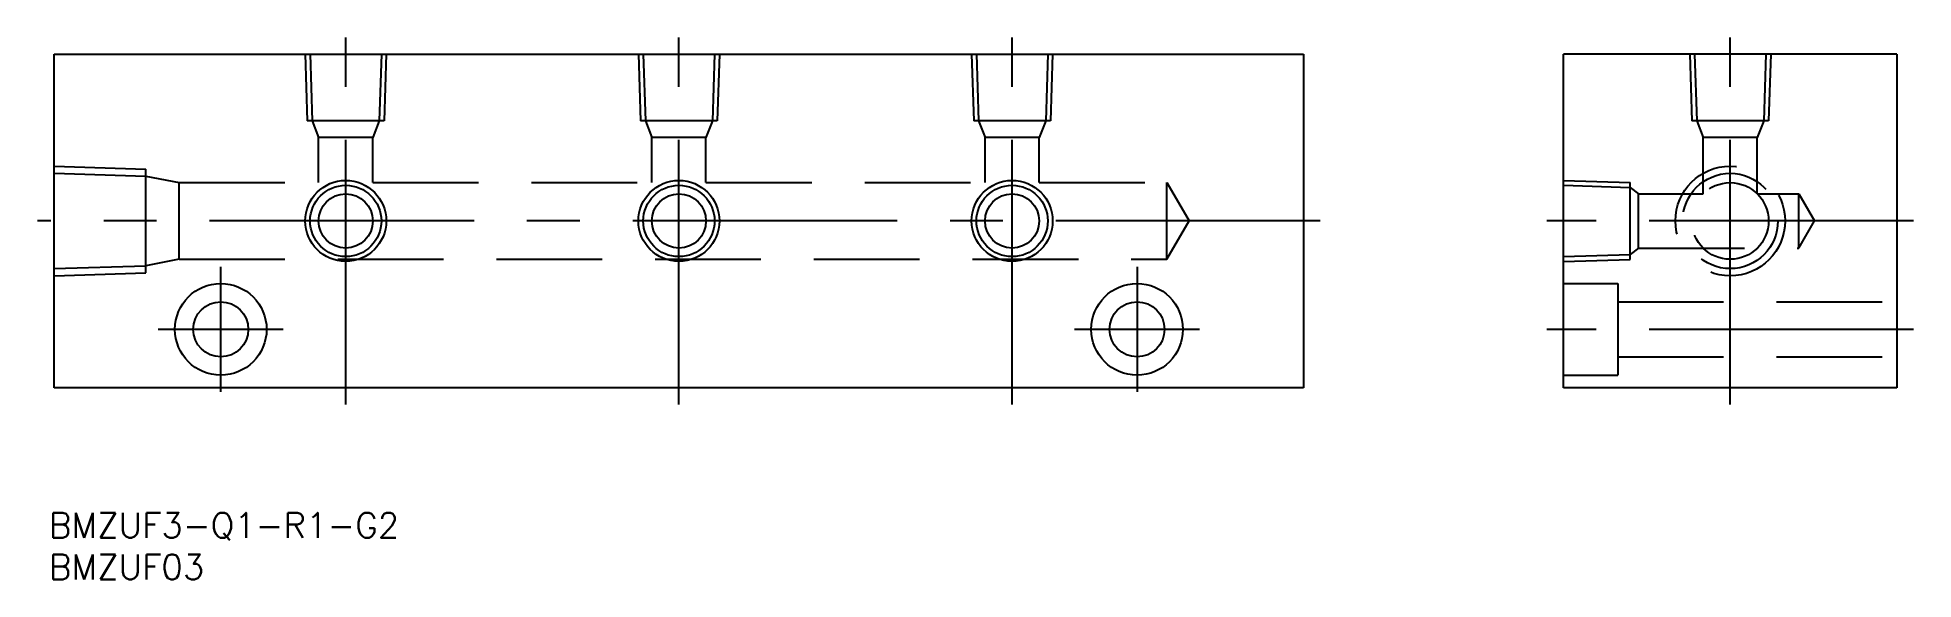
# Model space of a CAD drawing. Extents: x -2 to 223, y -23 to 42.
import ezdxf

# ---------------------------------------------------------------- set-up
doc = ezdxf.new("R2010")
doc.units = 0
doc.linetypes.add('CENTER', pattern=[50.8, 31.75, -6.35, 6.35, -6.35])
doc.linetypes.add('DASHED', pattern=[19.05, 12.7, -6.35])
doc.layers.get('0').update_dxf_attribs({"linetype": 'CONTINUOUS'})
doc.layers.add('CENTER', color=1, linetype='CONTINUOUS')
doc.styles.get("Standard").update_dxf_attribs({"font": 'txt.shx', "height": 3, "bigfont": 'bigfont.shx'})

# ---------------------------------------------------------------- blocks, each defined once
blk = doc.blocks.new('*U2')
at = {"color": 7, "linetype": 'CONTINUOUS'}
blk.add_text('BMZUF3-Q1-R1-G2', height=3, dxfattribs=at).set_placement((-0.625, -18))
blk = doc.blocks.new('*U3')
at = {"color": 7, "linetype": 'CONTINUOUS'}
blk.add_text('BMZUF03', height=3, dxfattribs=at).set_placement((-0.625, -23))

msp = doc.modelspace()

# ---------------------------------------------------------------- linework, layer by layer
at = {"color": 7, "linetype": 'CONTINUOUS'}
for p, q in [((0, 40), (150, 40)), ((0, 0), (0, 40)), ((150, 40), (150, 0)), ((221.21, 40), (181.21, 40)), ((181.21, 0), (181.21, 40)), ((221.21, 40), (221.21, 0)), ((150, 0), (0, 0)), ((221.21, 0), (181.21, 0))]:
    msp.add_line(p, q, dxfattribs=at)
at = {"color": 3, "linetype": 'DASHED'}
for p, q in [((30.14, 40), (30.39, 32)), ((30.72, 40), (30.97, 32)), ((39.28, 40), (39.03, 32)), ((39.86, 40), (39.61, 32)), ((70.14, 40), (70.39, 32)), ((70.72, 40), (70.97, 32)), ((79.28, 40), (79.03, 32)), ((79.86, 40), (79.61, 32)), ((110.14, 40), (110.39, 32)), ((110.72, 40), (110.97, 32)), ((119.28, 40), (119.03, 32)), ((119.86, 40), (119.61, 32)), ((196.34, 40), (196.6, 32)), ((196.92, 40), (197.18, 32)), ((205.49, 40), (205.24, 32)), ((206.07, 40), (205.82, 32)), ((39.61, 32), (30.39, 32)), ((30.97, 32), (31.75, 30)), ((39.03, 32), (38.25, 30)), ((79.61, 32), (70.39, 32)), ((70.97, 32), (71.75, 30)), ((79.03, 32), (78.25, 30)), ((119.61, 32), (110.39, 32)), ((110.97, 32), (111.75, 30)), ((119.03, 32), (118.25, 30)), ((205.82, 32), (196.6, 32)), ((197.18, 32), (197.96, 30)), ((205.24, 32), (204.46, 30)), ((38.25, 30), (31.75, 30)), ((31.75, 24.6), (31.75, 30)), ((38.25, 24.6), (38.25, 30)), ((78.25, 30), (71.75, 30)), ((71.75, 24.6), (71.75, 30)), ((78.25, 24.6), (78.25, 30)), ((118.25, 30), (111.75, 30)), ((111.75, 24.6), (111.75, 30)), ((118.25, 24.6), (118.25, 30)), ((204.46, 30), (197.96, 30)), ((197.96, 23.25), (197.96, 30)), ((204.46, 23.25), (204.46, 30)), ((0, 26.58), (11, 26.23)), ((0, 25.72), (11, 25.38)), ((11, 13.77), (11, 26.23)), ((11, 25.38), (15, 24.6)), ((181.21, 24.86), (189.21, 24.61)), ((15, 24.6), (31.75, 24.6)), ((15, 15.4), (15, 24.6)), ((38.25, 24.6), (71.75, 24.6)), ((78.25, 24.6), (111.75, 24.6)), ((118.25, 24.6), (133.58, 24.6)), ((133.58, 15.4), (133.58, 24.6)), ((133.58, 24.6), (136.24, 20)), ((181.21, 24.28), (189.21, 24.03)), ((189.21, 15.39), (189.21, 24.61)), ((189.21, 24.03), (190.21, 23.25)), ((190.21, 16.75), (190.21, 23.25)), ((190.21, 23.25), (197.96, 23.25)), ((204.46, 23.25), (209.46, 23.25)), ((209.46, 16.75), (209.46, 23.25)), ((209.46, 23.25), (211.33, 20)), ((133.58, 15.4), (136.24, 20)), ((209.46, 16.75), (211.33, 20)), ((181.21, 15.72), (189.21, 15.97)), ((190.21, 16.75), (189.21, 15.97)), ((190.21, 16.75), (209.46, 16.75)), ((0, 14.28), (11, 14.62)), ((0, 13.42), (11, 13.77)), ((15, 15.4), (11, 14.62)), ((15, 15.4), (133.58, 15.4)), ((181.21, 15.14), (189.21, 15.39)), ((181.21, 12.5), (187.71, 12.5)), ((187.71, 12.5), (187.71, 1.5)), ((187.71, 10.3), (221.21, 10.3)), ((187.71, 3.7), (221.21, 3.7)), ((181.21, 1.5), (187.71, 1.5))]:
    msp.add_line(p, q, dxfattribs=at)
at = {"color": 3, "linetype": 'CONTINUOUS'}
for centre in [(35, 20), (75, 20), (115, 20)]:
    msp.add_circle(centre, 4.86, dxfattribs=at)
at = {"color": 3, "linetype": 'DASHED'}
for radius in [6.58, 5.72, 4.6]:
    msp.add_circle((201.21, 20), radius, dxfattribs=at)
at = {"color": 7, "linetype": 'CONTINUOUS'}
for centre, radius in [((35, 20), 4.28), ((35, 20), 3.25), ((75, 20), 4.28), ((75, 20), 3.25), ((115, 20), 4.28), ((115, 20), 3.25), ((20, 7), 5.5), ((130, 7), 5.5), ((20, 7), 3.3), ((130, 7), 3.3)]:
    msp.add_circle(centre, radius, dxfattribs=at)
at = {"layer": 'CENTER', "color": 1, "linetype": 'CENTER'}
for p, q in [((35, -2), (35, 42)), ((75, -2), (75, 42)), ((115, -2), (115, 42)), ((201.21, -2), (201.21, 42)), ((152, 20), (-2, 20)), ((223.21, 20), (179.21, 20)), ((20, -0.5), (20, 14.5)), ((130, 14.5), (130, -0.5)), ((27.5, 7), (12.5, 7)), ((137.5, 7), (122.5, 7)), ((223.21, 7), (179.21, 7))]:
    msp.add_line(p, q, dxfattribs=at)

# ---------------------------------------------------------------- block references
at = {"color": 7, "linetype": 'CONTINUOUS'}
for name in ['*U2', '*U3']:
    msp.add_blockref(name, (0, 0), dxfattribs=at)

doc.saveas('drawing.dxf')
